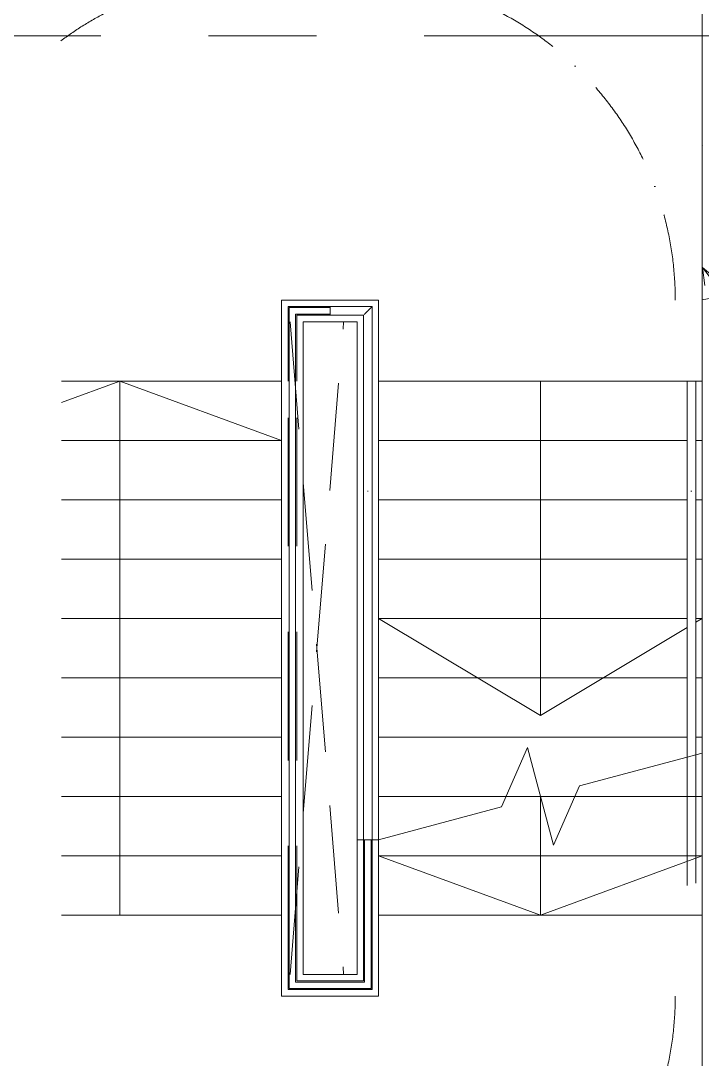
# Model space of a CAD drawing. Header units: millimetres. Extents: x -177800 to -26107, y -132450 to -18386.
# Drawn here: x -171171 to -168011, y -128695 to -123883 of the extents above; entities that cross this region are included whole.
import ezdxf

# ---------------------------------------------------------------- set-up
doc = ezdxf.new("R2010")
doc.units = ezdxf.units.MM
for name, pattern in [('IDA - Grid Line', [3500, 2000, -500, 500, -500]), ('IDA - Hidden 2-1', [750, 500, -250]), ('IDA_Stair Clear', [675, 400, -137.5, 0, -137.5]), ('Overhead', [992.1875, 595.3125, -396.875])]:
    doc.linetypes.add(name, pattern=pattern)
doc.layers.add('0-1', color=7, linetype='Continuous', lineweight=5)
doc.layers.add('A-_WALL----_H-1', color=7, linetype='Continuous', lineweight=9)
for name, color, linetype, lineweight, true_color in [('A-_DETA----_ED-2', 6, 'IDA - Hidden 2-1', 9, 0xff00ff), ('A-_DETA----_ED-3', 9, 'IDA_Stair Clear', 9, 0x808080), ('A-_HANR----_E1', 6, 'Continuous', 9, 0xff00ff), ('A-_HANR----_E3', 6, 'Continuous', 9, 0xff00ff), ('A-_HANR----_E3-1', 6, 'Overhead', 9, 0xff00ff), ('A-_HANR----_E6', 6, 'Continuous', 9, 0xff00ff), ('S-_ANOTGRID_E-1', 9, 'IDA - Grid Line', 9, 0x808080), ('S-_STRC----_A', 6, 'Continuous', 9, 0xff00ff), ('S-_STRC----_E', 6, 'Continuous', 9, 0xff00ff)]:
    doc.layers.add(name, color=color, linetype=linetype, lineweight=lineweight, true_color=true_color)

# ---------------------------------------------------------------- blocks, each defined once
blk = doc.blocks.new('Top Rail Type - Top Rail_Internal_-4963669-BLK 2 UPPER ROOF PLAN')
at = {"layer": 'A-_HANR----_E6'}
for p, q in [((64676.6, -15501.5), (64676.6, -16049.4)), ((64716.6, -16049.4), (64716.6, -15501.5)), ((64694.5, -16012.4), (64698.7, -16012.4))]:
    blk.add_line(p, q, dxfattribs=at)
at = {"layer": 'A-_HANR----_E6', "flags": 128}
for points in [[(64679.3, -15501.5), (64682.5, -15501.5), (64686.6, -15501.5), (64691.4, -15501.5), (64696.6, -15501.5), (64701.8, -15501.5), (64706.6, -15501.5), (64710.8, -15501.5), (64713.9, -15501.5)], [(64713.9, -15501.5), (64710.8, -15501.5), (64706.6, -15501.5), (64701.8, -15501.5), (64696.6, -15501.5), (64691.4, -15501.5), (64686.6, -15501.5), (64682.5, -15501.5), (64679.3, -15501.5)]]:
    blk.add_lwpolyline(points, dxfattribs=at)
blk = doc.blocks.new('Top Rail Type - Top Rail_Internal_-V6-BLK 2 UPPER ROOF PLAN')
at = {"layer": 'A-_HANR----_E3-1'}
for p, q in [((64676.6, -17244.3), (64676.6, -17976.5)), ((64716.6, -17233.5), (64716.6, -17976.5)), ((64716.6, -17976.5), (64676.6, -17976.5))]:
    blk.add_line(p, q, dxfattribs=at)
at = {"layer": 'A-_HANR----_E6'}
for p, q in [((64716.6, -15501.5), (64676.6, -15501.5)), ((64676.6, -15501.5), (64676.6, -17244.3)), ((64716.6, -15501.5), (64716.6, -17233.5)), ((64676.6, -17244.3), (64716.6, -17233.5))]:
    blk.add_line(p, q, dxfattribs=at)
blk = doc.blocks.new('Railing - Railing-4963830-BLK 2 UPPER ROOF PLAN')
at = {"layer": 'A-_HANR----_E3'}
for p, q in [((62796.6, -15126.5), (63021.6, -15126.5)), ((62796.6, -15501.5), (62796.6, -15126.5)), ((63021.6, -15126.5), (63246.6, -15126.5)), ((63246.6, -15126.5), (63246.6, -15226.5)), ((62831.6, -15161.5), (63021.6, -15161.5)), ((62831.6, -15501.5), (62831.6, -15161.5)), ((62831.6, -15161.5), (63021.6, -15161.5)), ((62831.6, -15501.5), (62831.6, -15161.5)), ((62861.6, -15191.5), (63021.6, -15191.5)), ((62861.6, -15501.5), (62861.6, -15191.5)), ((62861.6, -15191.5), (63021.6, -15191.5)), ((62861.6, -15501.5), (62861.6, -15191.5)), ((62896.6, -15226.5), (63021.6, -15226.5)), ((62896.6, -15501.5), (62896.6, -15226.5)), ((63021.6, -15226.5), (63146.6, -15226.5)), ((63146.6, -15226.5), (63146.6, -17976.5)), ((63246.6, -15226.5), (63246.6, -17976.5)), ((62796.6, -18251.5), (62796.6, -15501.5)), ((62831.6, -18251.5), (62831.6, -15501.5)), ((62831.6, -18251.5), (62831.6, -15501.5)), ((62861.6, -18251.5), (62861.6, -15501.5)), ((62861.6, -18251.5), (62861.6, -15501.5)), ((62896.6, -18251.5), (62896.6, -15501.5)), ((63181.6, -17627.4), (63181.6, -17976.5)), ((63181.6, -17627.4), (63181.6, -17976.5)), ((63211.6, -17627.4), (63211.6, -17976.5)), ((63211.6, -17627.4), (63211.6, -17976.5)), ((63146.6, -17976.5), (63146.6, -18251.5)), ((63181.6, -17976.5), (63181.6, -18286.5)), ((63181.6, -17976.5), (63181.6, -18286.5)), ((63211.6, -17976.5), (63211.6, -18316.5)), ((63211.6, -17976.5), (63211.6, -18316.5)), ((63246.6, -17976.5), (63246.6, -18351.5)), ((62796.6, -18351.5), (62796.6, -18251.5)), ((62831.6, -18316.5), (62831.6, -18251.5)), ((62831.6, -18316.5), (62831.6, -18251.5)), ((62861.6, -18286.5), (62861.6, -18251.5)), ((62861.6, -18286.5), (62861.6, -18251.5)), ((63181.6, -18286.5), (62861.6, -18286.5)), ((63181.6, -18286.5), (62861.6, -18286.5)), ((63146.6, -18251.5), (62896.6, -18251.5)), ((63211.6, -18316.5), (62831.6, -18316.5)), ((63211.6, -18316.5), (62831.6, -18316.5)), ((63246.6, -18351.5), (62796.6, -18351.5))]:
    blk.add_line(p, q, dxfattribs=at)
blk = doc.blocks.new('Railing - Railing-4963862-BLK 2 UPPER ROOF PLAN')
at = {"layer": 'A-_HANR----_E3'}
for p, q in [((63021.6, -15126.5), (63246.6, -15126.5)), ((63246.6, -15126.5), (63246.6, -15226.5)), ((63021.6, -15226.5), (63146.6, -15226.5)), ((63146.6, -15226.5), (63146.6, -17627.4)), ((63246.6, -15226.5), (63246.6, -17627.4)), ((63146.6, -17627.4), (63246.6, -17627.4)), ((63181.6, -17627.4), (63211.6, -17627.4)), ((63181.6, -17627.4), (63211.6, -17627.4)), ((63181.6, -17627.4), (63211.6, -17627.4)), ((63181.6, -17627.4), (63211.6, -17627.4)), ((63181.6, -17627.4), (63211.6, -17627.4))]:
    blk.add_line(p, q, dxfattribs=at)
blk = doc.blocks.new('Top Rail Type - Top Rail_Internal_-4963871-BLK 2 UPPER ROOF PLAN')
at = {"layer": 'A-_HANR----_E6'}
for p, q in [((63216.6, -15156.5), (63021.6, -15156.5)), ((63216.6, -15232.3), (63216.6, -15156.5)), ((63021.6, -15193.8), (63021.6, -15159.1)), ((63021.6, -15159.1), (63021.6, -15193.8)), ((63021.6, -15196.5), (63176.6, -15196.5)), ((63176.6, -15196.5), (63176.6, -15232.3)), ((63176.6, -15232.3), (63176.6, -16049.4)), ((63216.6, -16049.4), (63216.6, -15232.3)), ((63194.5, -16012.4), (63198.7, -16012.4))]:
    blk.add_line(p, q, dxfattribs=at)
for points in [[(63179.3, -15193.8), (63179.7, -15193.3), (63180.5, -15192.6), (63181.6, -15191.5), (63182.8, -15190.3), (63184.4, -15188.7), (63186.2, -15186.8), (63187.8, -15185.3), (63189, -15184.1), (63190.2, -15182.9), (63191.4, -15181.6), (63192.7, -15180.4), (63194, -15179.1), (63195.3, -15177.8), (63196.6, -15176.5), (63197.9, -15175.1), (63199.2, -15173.8), (63200.5, -15172.6), (63201.8, -15171.3), (63203, -15170), (63204.3, -15168.8), (63205.5, -15167.6), (63206.6, -15166.5), (63207.7, -15165.3), (63209.2, -15163.9), (63210.5, -15162.6), (63211.7, -15161.4), (63212.8, -15160.3), (63213.5, -15159.6), (63213.9, -15159.1)], [(63213.9, -15159.1), (63213.5, -15159.6), (63212.8, -15160.3), (63211.7, -15161.4), (63210.5, -15162.6), (63208.8, -15164.2), (63207, -15166.1), (63205.5, -15167.6), (63204.3, -15168.8), (63203, -15170), (63201.8, -15171.3), (63200.5, -15172.6), (63199.2, -15173.8), (63197.9, -15175.1), (63196.6, -15176.5), (63195.3, -15177.8), (63194, -15179.1), (63192.7, -15180.4), (63191.4, -15181.6), (63190.2, -15182.9), (63189, -15184.1), (63187.8, -15185.3), (63186.6, -15186.5), (63185.5, -15187.6), (63184.1, -15189), (63182.8, -15190.3), (63181.6, -15191.5), (63180.5, -15192.6), (63179.7, -15193.3), (63179.3, -15193.8)]]:
    blk.add_open_spline(points, degree=3, knots=[0.1666667, 0.1666667, 0.1666667, 0.1666667, 0.2083333, 0.2291667, 0.25, 0.2916667, 0.3333333, 0.3541667, 0.375, 0.3958333, 0.4166667, 0.4375, 0.4583333, 0.4791667, 0.5, 0.5208333, 0.5416667, 0.5625, 0.5833333, 0.6041667, 0.625, 0.6458333, 0.6666667, 0.6875, 0.7083333, 0.75, 0.7708333, 0.7916667, 0.8333333, 0.8333333, 0.8333333, 0.8333333], dxfattribs=at)
blk = doc.blocks.new('Top Rail Type - Top Rail_Internal_-V7-BLK 2 UPPER ROOF PLAN')
at = {"layer": 'A-_HANR----_E3-1'}
for p, q in [((62826.6, -15156.5), (63021.6, -15156.5)), ((62826.6, -15501.5), (62826.6, -15156.5)), ((63021.6, -15156.5), (63021.6, -15196.5)), ((62866.6, -15196.5), (63021.6, -15196.5)), ((62866.6, -15501.5), (62866.6, -15196.5)), ((62826.6, -18251.5), (62826.6, -15501.5)), ((62866.6, -18251.5), (62866.6, -15501.5)), ((63176.6, -17627.4), (63176.6, -17976.5)), ((63216.6, -17627.4), (63216.6, -17976.5)), ((63176.6, -17976.5), (63176.6, -18281.5)), ((63216.6, -17976.5), (63216.6, -18321.5)), ((62826.6, -18321.5), (62826.6, -18251.5)), ((62866.6, -18281.5), (62866.6, -18251.5)), ((63176.6, -18281.5), (62866.6, -18281.5)), ((63216.6, -18321.5), (62826.6, -18321.5))]:
    blk.add_line(p, q, dxfattribs=at)
at = {"layer": 'A-_HANR----_E6'}
for p, q in [((63021.6, -15156.5), (63021.6, -15196.5)), ((63021.6, -15156.5), (63216.6, -15156.5)), ((63216.6, -15156.5), (63216.6, -15226.5)), ((63021.6, -15196.5), (63176.6, -15196.5)), ((63176.6, -15196.5), (63176.6, -15226.5)), ((63176.6, -15226.5), (63176.6, -17627.4)), ((63216.6, -15226.5), (63216.6, -17627.4)), ((63176.6, -17627.4), (63216.6, -17627.4))]:
    blk.add_line(p, q, dxfattribs=at)
blk = doc.blocks.new('IDA - Stair Turning Space - 1500-V24-BLK 2 UPPER ROOF PLAN')
at = {"layer": 'A-_DETA----_ED-3'}
blk.add_line((0, 1500), (450, 1500), dxfattribs=at)
for centre, start, end in [((0, 0), 90, 126.8028), ((450, 0), 0, 90)]:
    blk.add_arc(centre, 1500, start, end, dxfattribs=at)
blk = doc.blocks.new('IDA - Stair Turning Space - 1500-V25-BLK 2 UPPER ROOF PLAN')
at = {"layer": 'A-_DETA----_ED-3'}
blk.add_line((0, -1500), (450, -1500), dxfattribs=at)
for centre, start, end in [((450, 0), 270, 360), ((0, 0), 233.1972, 270)]:
    blk.add_arc(centre, 1500, start, end, dxfattribs=at)
blk = doc.blocks.new('IDA - 2D Void - Line Type_IDA - Hidden 2-1-7272064-BLK 2 UPPER ROOF PLAN')
at = {"layer": 'A-_DETA----_ED-2'}
for p, q in [((3025, -248.5), (0, 0)), ((0, -248.5), (3025, 0))]:
    blk.add_line(p, q, dxfattribs=at)
blk = doc.blocks.new('1599_DB_A_BLK3_1STGD_R21_rvt-1-BLK 2 UPPER ROOF PLAN')
at = {"layer": 'A-_WALL----_H-1'}
h = blk.add_hatch(dxfattribs=at)
h.set_pattern_fill('FP_7', color=256, angle=-130, style=0, pattern_type=2)
h.set_pattern_definition([(320, (-168011.4, -125027.4), (-159.4, -1821.84), [190.5, -2095.5]), (265, (-168011.4, -125027.4), (1910.6, 352.4), [152.4, -1676.4]), (10.45, (-168024.7, -125179.2), (1751.17, -1469.4), [161.9, -1780.9]), (316.184, (-167503.4, -125027.4), (-420.4, -2710.8), [285.75, -3143.25]), (6.636, (-167538.4, -125253.3), (2474.3, -2374), [242.85, -2671.35]), (261.184, (-167503.4, -125027.4), (2474.3, -2374), [228.6, -2514.6]), (291, (-167630.4, -125281.4), (-1022.65, -1516.14), [190.5, -2095.5]), (236, (-167630.4, -125281.4), (1841.9, -618), [152.4, -1676.4]), (341.45, (-167715.6, -125407.7), (819.2, -2134.17), [161.9, -1780.9]), (307.5, (-168011.4, -125027.4), (845.55, -30.89), [83.82, -1572.26, 83.82, -3300.73]), (307.5, (-168011.4, -125027.4), (845.55, -30.89), [-1739.9, -1617.98, 83.82, -1598.93]), (277.5, (-168011.4, -125027.4), (1001.8, -668.2), [83.82, -886.46, 83.82, -1534.16, -641.35]), (277.5, (-168011.4, -125027.4), (1001.8, -668.2), [-2588.26, 83.82, -557.53]), (237.5, (-168011.4, -124460.95), (-57.29, -1355.91), [83.82, -551.18, 83.82, -1897.38, -2628.9]), (237.5, (-168011.4, -124460.95), (-57.29, -1355.91), [-2616.2, 83.82, -2545.08]), (227.5, (-168011.4, -124207), (254.27, -1481.3), [83.82, -741.68, 83.82, -1231.9, -1866.9]), (227.5, (-168011.4, -124207), (254.27, -1481.3), [-2141.22, 83.82, -1783.08])])
h.paths.add_polyline_path([(-167811.4, -129552.4), (-167811.4, -124302.4), (-168011.4, -124302.4), (-168011.4, -129382.8), (-167961.4, -129382.8), (-167961.4, -129552.4)])
h.paths.add_polyline_path([(-168011.4, -123602.4), (-167811.4, -123602.4), (-167811.4, -119777.4), (-168011.4, -119777.4), (-168011.4, -122523.7)])
at = {"layer": 'S-_STRC----_A'}
for p, q in [((-170711.4, -125552.4), (-170982.1, -125651.6)), ((-170711.4, -125827.4), (-170711.4, -125552.4)), ((-170711.4, -125552.4), (-169961.4, -125827.4)), ((-168761.4, -125552.4), (-168761.4, -125827.4)), ((-170711.4, -126102.4), (-170711.4, -125827.4)), ((-168761.4, -125827.4), (-168761.4, -126102.4)), ((-170711.4, -126377.4), (-170711.4, -126102.4)), ((-168761.4, -126102.4), (-168761.4, -126377.4)), ((-170711.4, -126652.4), (-170711.4, -126377.4)), ((-168761.4, -126377.4), (-168761.4, -126652.4)), ((-170711.4, -126927.4), (-170711.4, -126652.4)), ((-168761.4, -127102.4), (-169511.4, -126652.4)), ((-168761.4, -126652.4), (-168761.4, -126927.4)), ((-168041.4, -126670.4), (-168011.4, -126652.4)), ((-168761.4, -127102.4), (-168081.4, -126694.4)), ((-170711.4, -127202.4), (-170711.4, -126927.4)), ((-168761.4, -126927.4), (-168761.4, -127102.4)), ((-170711.4, -127477.4), (-170711.4, -127202.4)), ((-170711.4, -127752.4), (-170711.4, -127477.4)), ((-168761.4, -127477.4), (-168761.4, -127752.4)), ((-170711.4, -128027.4), (-170711.4, -127752.4)), ((-168761.4, -128027.4), (-169511.4, -127752.4)), ((-168761.4, -127752.4), (-168761.4, -128027.4)), ((-168761.4, -128027.4), (-168011.4, -127752.4))]:
    blk.add_line(p, q, dxfattribs=at)
at = {"layer": 'S-_STRC----_E'}
for p, q in [((-168011.4, -125577.4), (-168011.4, -121977.4)), ((-169961.4, -125177.4), (-169511.4, -125177.4)), ((-169961.4, -125552.4), (-169961.4, -125177.4)), ((-169511.4, -125177.4), (-169511.4, -125577.4)), ((-170982.1, -125552.4), (-169961.4, -125552.4)), ((-169961.4, -125827.4), (-169961.4, -125552.4)), ((-169511.4, -125552.4), (-169511.4, -125827.4)), ((-168011.4, -125552.4), (-169511.4, -125552.4)), ((-169511.4, -125552.4), (-169511.4, -125827.4)), ((-168011.4, -125552.4), (-168011.4, -125827.4)), ((-168011.4, -125552.4), (-168011.4, -125827.4)), ((-170982.1, -125827.4), (-169961.4, -125827.4)), ((-169961.4, -126102.4), (-169961.4, -125827.4)), ((-169511.4, -125827.4), (-169511.4, -126102.4)), ((-168081.4, -125827.4), (-169511.4, -125827.4)), ((-169511.4, -125827.4), (-169511.4, -126102.4)), ((-168081.4, -125827.4), (-169511.4, -125827.4)), ((-168011.4, -125827.4), (-168041.4, -125827.4)), ((-168011.4, -125827.4), (-168041.4, -125827.4)), ((-168011.4, -125827.4), (-168011.4, -126102.4)), ((-168011.4, -125827.4), (-168011.4, -126102.4)), ((-170982.1, -126102.4), (-169961.4, -126102.4)), ((-169961.4, -126377.4), (-169961.4, -126102.4)), ((-169511.4, -126102.4), (-169511.4, -126377.4)), ((-168081.4, -126102.4), (-169511.4, -126102.4)), ((-169511.4, -126102.4), (-169511.4, -126377.4)), ((-168081.4, -126102.4), (-169511.4, -126102.4)), ((-168011.4, -126102.4), (-168041.4, -126102.4)), ((-168011.4, -126102.4), (-168041.4, -126102.4)), ((-168011.4, -126102.4), (-168011.4, -126377.4)), ((-168011.4, -126102.4), (-168011.4, -126377.4)), ((-170982.1, -126377.4), (-169961.4, -126377.4)), ((-169961.4, -126652.4), (-169961.4, -126377.4)), ((-169511.4, -126377.4), (-169511.4, -126652.4)), ((-168081.4, -126377.4), (-169511.4, -126377.4)), ((-169511.4, -126377.4), (-169511.4, -126652.4)), ((-168081.4, -126377.4), (-169511.4, -126377.4)), ((-168011.4, -126377.4), (-168041.4, -126377.4)), ((-168011.4, -126377.4), (-168041.4, -126377.4)), ((-168011.4, -126377.4), (-168011.4, -126652.4)), ((-168011.4, -126377.4), (-168011.4, -126652.4)), ((-170982.1, -126652.4), (-169961.4, -126652.4)), ((-169961.4, -126927.4), (-169961.4, -126652.4)), ((-169511.4, -126652.4), (-169511.4, -126927.4)), ((-168081.4, -126652.4), (-169511.4, -126652.4)), ((-169511.4, -126652.4), (-169511.4, -126927.4)), ((-168081.4, -126652.4), (-169511.4, -126652.4)), ((-168011.4, -126652.4), (-168041.4, -126652.4)), ((-168011.4, -126652.4), (-168041.4, -126652.4)), ((-168011.4, -126652.4), (-168011.4, -126927.4)), ((-168011.4, -126652.4), (-168011.4, -126927.4)), ((-170982.1, -126927.4), (-169961.4, -126927.4)), ((-169961.4, -127202.4), (-169961.4, -126927.4)), ((-169511.4, -126927.4), (-169511.4, -127202.4)), ((-168081.4, -126927.4), (-169511.4, -126927.4)), ((-169511.4, -126927.4), (-169511.4, -127202.4)), ((-168081.4, -126927.4), (-169511.4, -126927.4)), ((-168011.4, -126927.4), (-168041.4, -126927.4)), ((-168011.4, -126927.4), (-168041.4, -126927.4)), ((-168011.4, -126927.4), (-168011.4, -127202.4)), ((-168011.4, -126927.4), (-168011.4, -127202.4)), ((-170982.1, -127202.4), (-169961.4, -127202.4)), ((-169961.4, -127477.4), (-169961.4, -127202.4)), ((-169511.4, -127202.4), (-169511.4, -127477.4)), ((-168081.4, -127202.4), (-169511.4, -127202.4)), ((-169511.4, -127202.4), (-169511.4, -127477.4)), ((-168081.4, -127202.4), (-169511.4, -127202.4)), ((-168011.4, -127202.4), (-168041.4, -127202.4)), ((-168011.4, -127202.4), (-168041.4, -127202.4)), ((-168011.4, -127202.4), (-168011.4, -127477.4)), ((-168011.4, -127202.4), (-168011.4, -127276.4)), ((-168942.5, -127525.9), (-168822, -127251)), ((-168822, -127251), (-168700.7, -127703.8)), ((-168580.3, -127428.8), (-168011.4, -127276.4)), ((-168700.7, -127703.8), (-168580.3, -127428.8)), ((-170982.1, -127477.4), (-169961.4, -127477.4)), ((-169961.4, -127752.4), (-169961.4, -127477.4)), ((-169511.4, -127477.4), (-169511.4, -127752.4)), ((-168011.4, -127477.4), (-169511.4, -127477.4)), ((-169511.4, -127477.4), (-169511.4, -127678.3)), ((-168921.2, -127477.4), (-169511.4, -127477.4)), ((-168601.5, -127477.4), (-168761.4, -127477.4)), ((-168011.4, -127477.4), (-168011.4, -127752.4)), ((-169511.4, -127678.3), (-168942.5, -127525.9)), ((-170982.1, -127752.4), (-169961.4, -127752.4)), ((-169961.4, -128027.4), (-169961.4, -127752.4)), ((-169511.4, -127752.4), (-169511.4, -128027.4)), ((-168011.4, -127752.4), (-169511.4, -127752.4)), ((-168011.4, -127752.4), (-168011.4, -128027.4)), ((-170982.1, -128027.4), (-169961.4, -128027.4)), ((-169961.4, -128402.4), (-169961.4, -128027.4)), ((-169511.4, -128027.4), (-169511.4, -128402.4)), ((-168011.4, -128027.4), (-169511.4, -128027.4)), ((-168011.4, -129952.4), (-168011.4, -128027.4)), ((-169511.4, -128402.4), (-169961.4, -128402.4))]:
    blk.add_line(p, q, dxfattribs=at)
at = {"layer": 'A-_DETA----_ED-2'}
for name, p in [('IDA - Stair Turning Space - 1500-V24-BLK 2 UPPER ROOF PLAN', (-170086.4, -125177.4)), ('IDA - Stair Turning Space - 1500-V25-BLK 2 UPPER ROOF PLAN', (-170086.4, -128402.4))]:
    blk.add_blockref(name, p, dxfattribs=at)
at = {"layer": 'A-_DETA----_ED-2', "rotation": 269.9999999999996}
blk.add_blockref('IDA - 2D Void - Line Type_IDA - Hidden 2-1-7272064-BLK 2 UPPER ROOF PLAN', (-169673.8, -125277.4), dxfattribs=at)
at = {"layer": 'A-_HANR----_E1'}
for name in ['Railing - Railing-4963830-BLK 2 UPPER ROOF PLAN', 'Railing - Railing-4963862-BLK 2 UPPER ROOF PLAN']:
    blk.add_blockref(name, (-232758, -110050.9), dxfattribs=at)
at = {"layer": 'A-_HANR----_E6'}
for name in ['Top Rail Type - Top Rail_Internal_-V7-BLK 2 UPPER ROOF PLAN', 'Top Rail Type - Top Rail_Internal_-4963871-BLK 2 UPPER ROOF PLAN', 'Top Rail Type - Top Rail_Internal_-4963669-BLK 2 UPPER ROOF PLAN', 'Top Rail Type - Top Rail_Internal_-V6-BLK 2 UPPER ROOF PLAN']:
    blk.add_blockref(name, (-232758, -110050.9), dxfattribs=at)

msp = doc.modelspace()

# ---------------------------------------------------------------- linework, layer by layer
at = {"layer": 'S-_ANOTGRID_E-1'}
msp.add_line((-176299.7, -123952.4), (-143700.1, -123952.4), dxfattribs=at)

# ---------------------------------------------------------------- block references
at = {"layer": '0-1'}
msp.add_blockref('1599_DB_A_BLK3_1STGD_R21_rvt-1-BLK 2 UPPER ROOF PLAN', (0, 0), dxfattribs=at)

doc.saveas('drawing.dxf')
